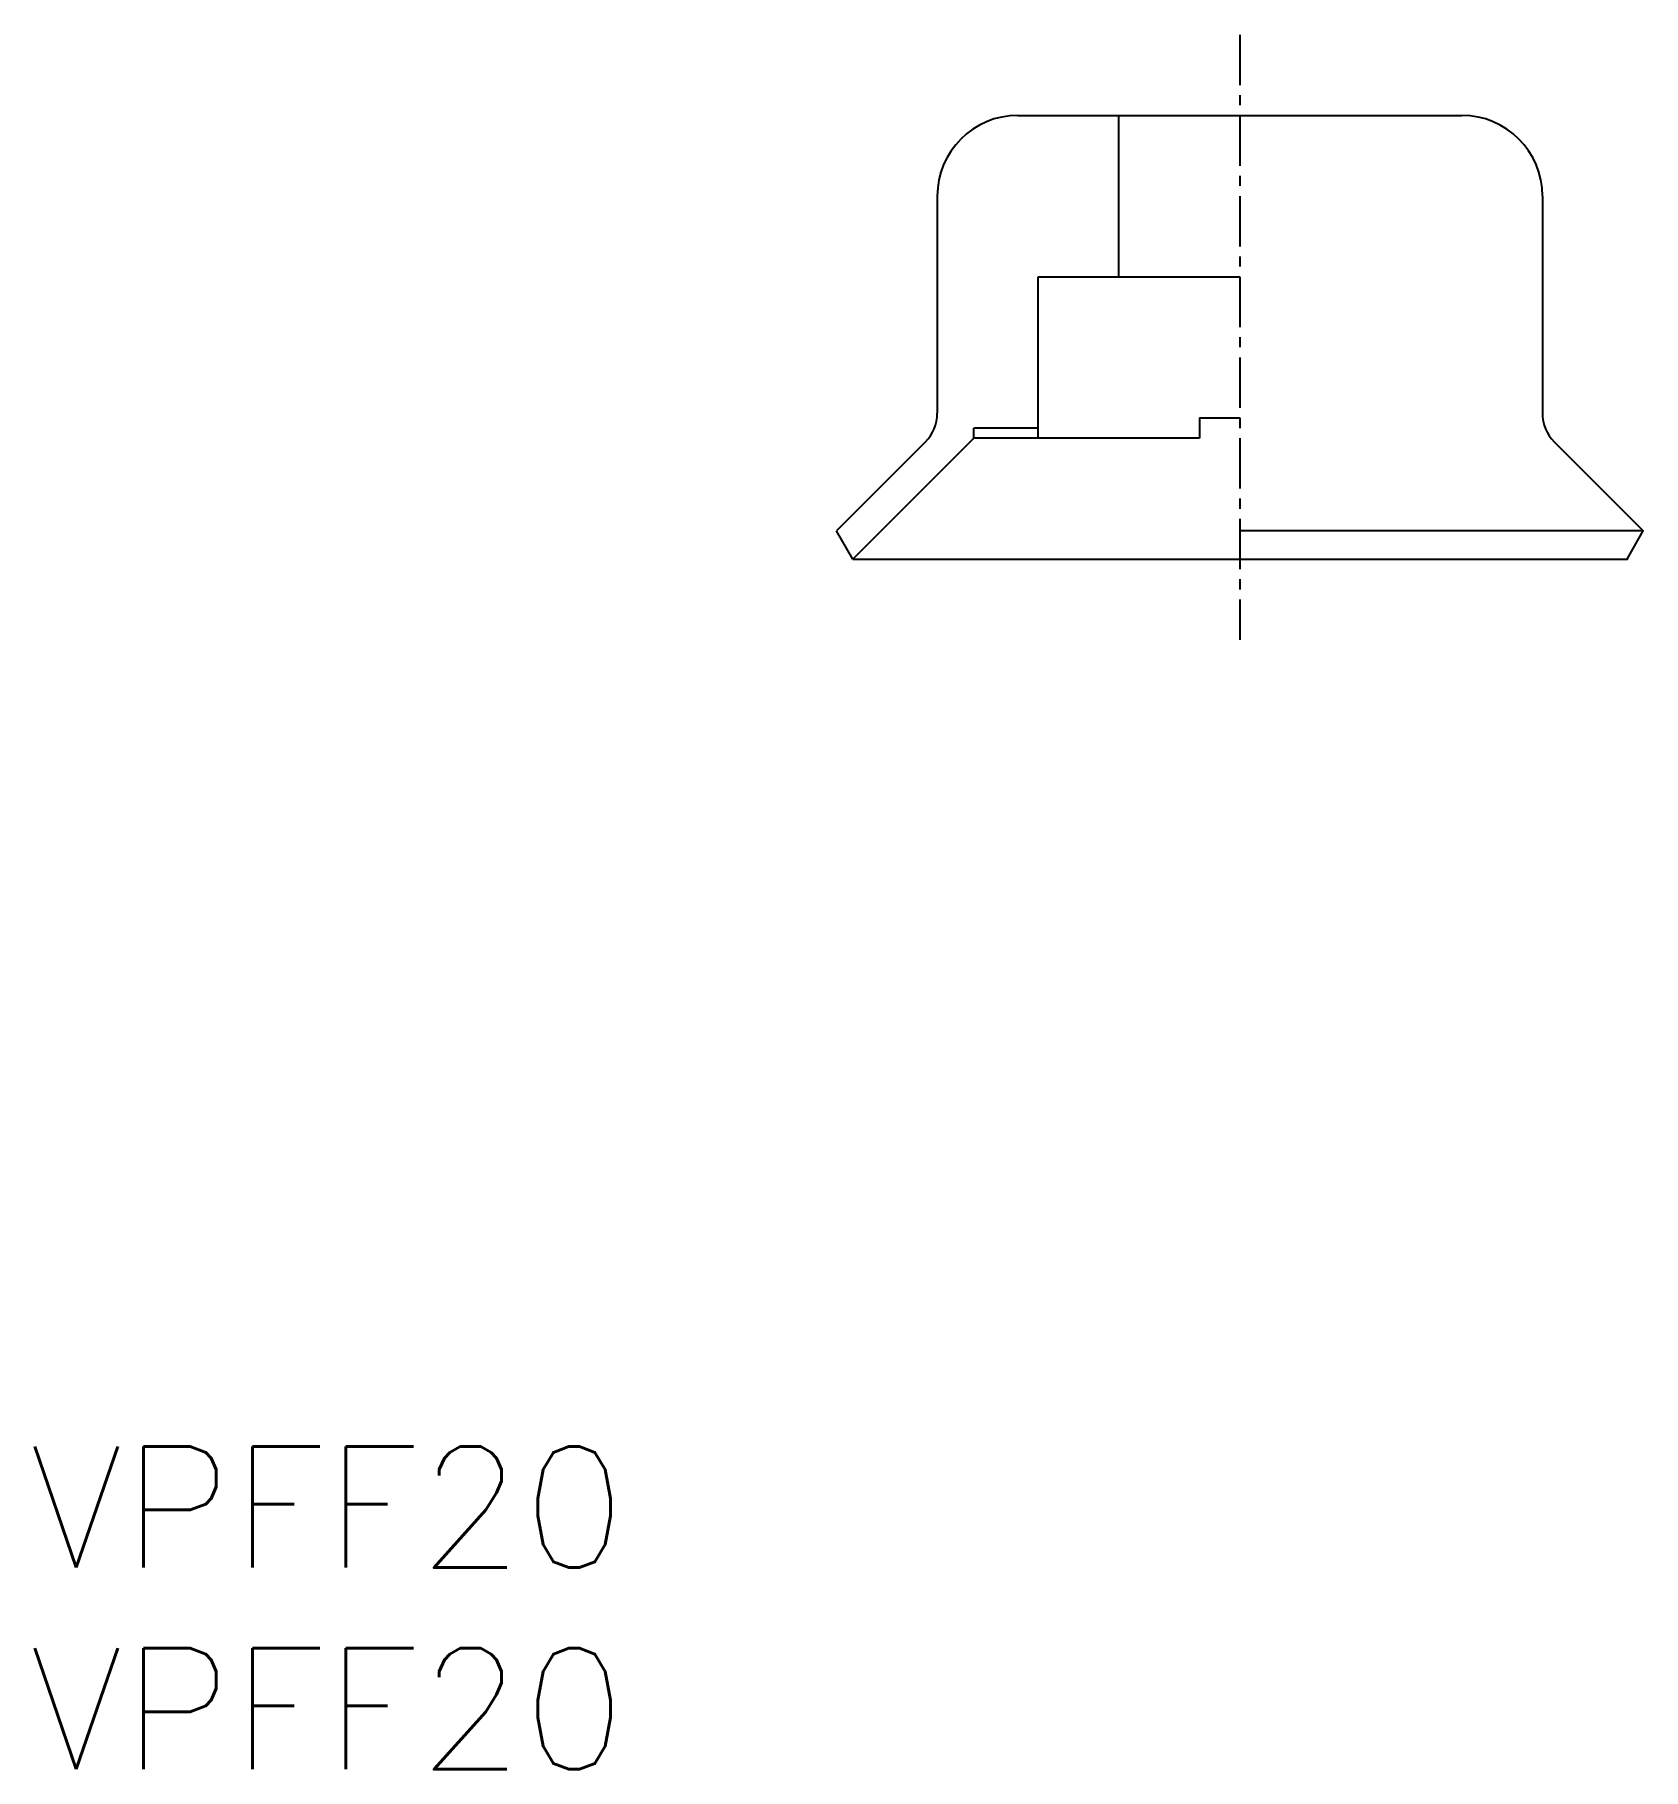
# Model space of a CAD drawing. Extents: x 0.1 to 40, y 0 to 43.
import ezdxf

# ---------------------------------------------------------------- set-up
doc = ezdxf.new("R2010")
doc.units = 0
doc.linetypes.add('CENTER', pattern=[2, 1.25, -0.25, 0.25, -0.25])
doc.layers.get('0').update_dxf_attribs({"linetype": 'CONTINUOUS'})
doc.layers.add('CENTER', color=1, linetype='CENTER')
doc.styles.get("Standard").update_dxf_attribs({"font": 'txt.shx'})

# ---------------------------------------------------------------- blocks, each defined once
blk = doc.blocks.new('*U7')
at = {"color": 7, "linetype": 'CONTINUOUS'}
blk.add_text('VPFF20', height=3, dxfattribs=at).set_placement((0, 0))
blk = doc.blocks.new('*U8')
at = {"color": 7, "linetype": 'CONTINUOUS'}
blk.add_text('VPFF20', height=3, dxfattribs=at).set_placement((0, 5))

msp = doc.modelspace()

# ---------------------------------------------------------------- linework, layer by layer
at = {"color": 7, "linetype": 'CONTINUOUS'}
for p, q in [((24.5, 41), (35.5, 41)), ((27, 37), (27, 41)), ((22.5, 39), (22.5, 33.614)), ((37.5, 39), (37.5, 33.614)), ((25, 33), (25, 37)), ((25, 37), (30, 37)), ((25, 33.25), (23.404, 33.25)), ((23.404, 33), (23.404, 33.25)), ((29, 33.5), (29, 33)), ((29, 33.5), (30, 33.5)), ((22.207, 32.907), (20, 30.7)), ((23.404, 33), (20.404, 30)), ((29, 33), (23.404, 33)), ((37.793, 32.907), (40, 30.7)), ((20.404, 30), (20, 30.7)), ((40, 30.7), (30, 30.7)), ((39.596, 30), (40, 30.7)), ((20.404, 30), (39.596, 30))]:
    msp.add_line(p, q, dxfattribs=at)
for centre, radius, start, end in [((24.5, 39), 2, 90, 180), ((35.5, 39), 2, 0, 90), ((21.5, 33.614), 1, 315, 0), ((38.5, 33.614), 1, 180, 225)]:
    msp.add_arc(centre, radius, start, end, dxfattribs=at)
msp.add_point((39.596, 30), dxfattribs=at)
at = {"layer": 'CENTER', "color": 1, "linetype": 'CENTER'}
msp.add_line((30, 43), (30, 28), dxfattribs=at)

# ---------------------------------------------------------------- block references
at = {"color": 7, "linetype": 'CONTINUOUS'}
for name in ['*U8', '*U7']:
    msp.add_blockref(name, (0, 0), dxfattribs=at)

doc.saveas('drawing.dxf')
